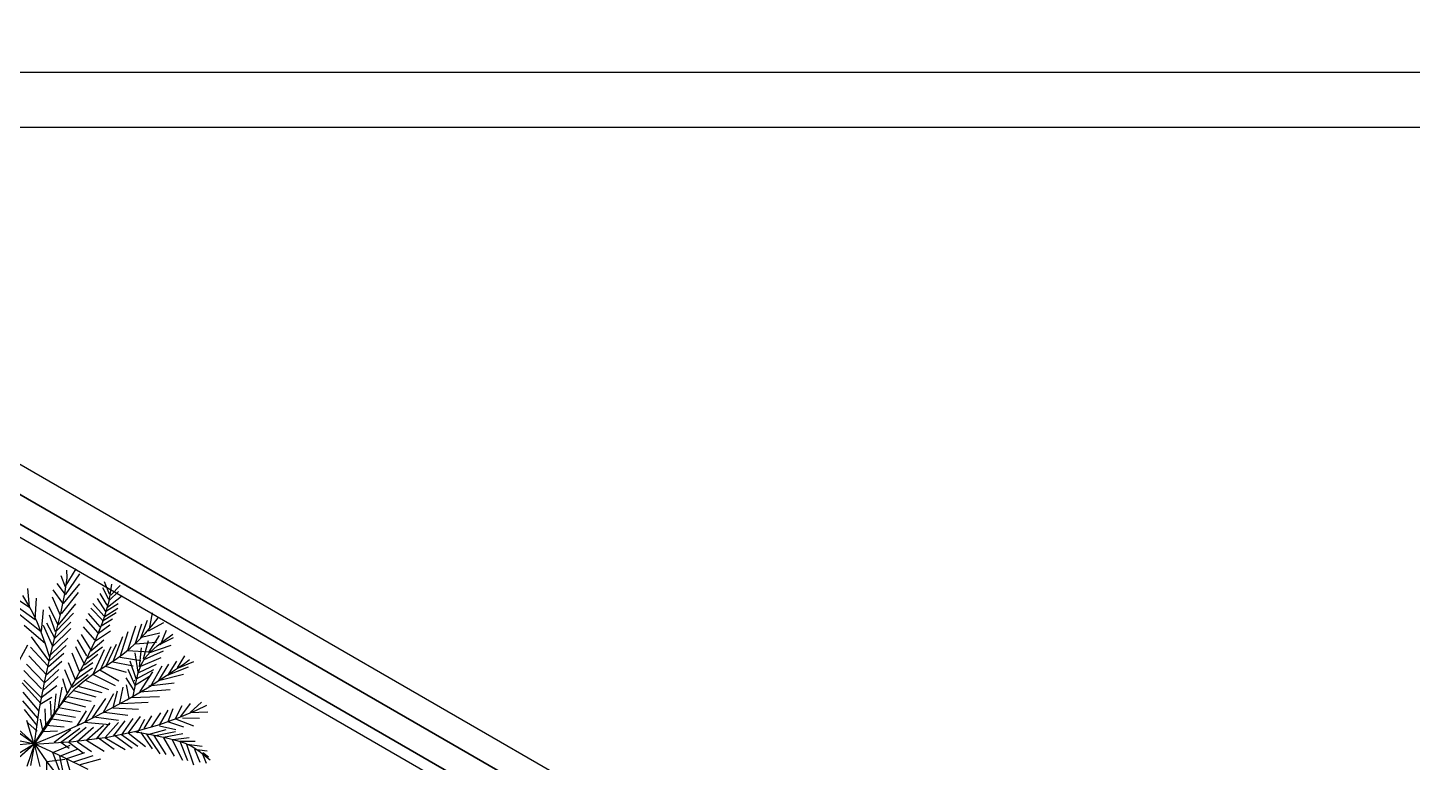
# Model space of a CAD drawing. Header units: millimetres. Extents: x 1993 to 4093, y 1262 to 2017.
# Drawn here: x 3666.42 to 3698.49, y 1528.43 to 1545.44 of the extents above; entities that cross this region are included whole.
import ezdxf

# ---------------------------------------------------------------- set-up
doc = ezdxf.new("R2010")
doc.units = ezdxf.units.MM
for name, color, linetype, lineweight in [('FLR CARPET 2', 254, 'Continuous', 15), ('LOW HEIGHT STORAGE WITH PLANTER BOX', 251, 'Continuous', 25), ('PASSAGE', 251, 'Continuous', 25)]:
    doc.layers.add(name, color=color, linetype=linetype, lineweight=lineweight)
doc.layers.add('PLANNER', color=3, linetype='Continuous')

# ---------------------------------------------------------------- blocks, each defined once
blk = doc.blocks.new('LHS 4FT')
at = {"layer": 'LOW HEIGHT STORAGE WITH PLANTER BOX', "ltscale": 0.7}
for p, q in [((8.4, -24), (8.4, 24)), ((9, 24), (9, -24)), ((7.8, -23.4), (7.801, 23.4)), ((8.4, 23.4), (8.4, -23.4))]:
    blk.add_line(p, q, dxfattribs=at)
at = {"layer": 'LOW HEIGHT STORAGE WITH PLANTER BOX', "ltscale": 0.1}
for p, q in [((7.534, 23.133), (7.534, -23.133)), ((7.801, 23.4), (7.8, -23.4))]:
    blk.add_line(p, q, dxfattribs=at)
at = {"layer": 'LOW HEIGHT STORAGE WITH PLANTER BOX'}
for p, q in [((5.317, 3.026), (5.115, 3.281)), ((5.323, 3.229), (5.165, 3.424)), ((5.302, 3.331), (5.279, 3.465)), ((5.33, 3.129), (5.302, 3.331)), ((5.317, 3.026), (5.427, 3.295)), ((5.342, 3.231), (5.324, 3.395)), ((5.249, 2.456), (4.952, 2.913)), ((5.322, 2.805), (4.987, 3.184)), ((5.303, 2.637), (5.005, 3.02)), ((5.303, 2.637), (5.483, 2.942)), ((5.321, 2.814), (5.462, 3.142)), ((5.324, 2.773), (5.338, 2.95)), ((5.338, 2.95), (5.33, 3.129)), ((5.185, 2.275), (4.937, 2.7)), ((5.195, 2.267), (5.49, 2.611)), ((5.214, 2.332), (5.284, 2.575)), ((5.264, 2.486), (5.49, 2.786)), ((5.284, 2.575), (5.324, 2.773)), ((5.699, 2.292), (5.772, 2.733)), ((5.786, 2.363), (6.121, 2.613)), ((5.805, 2.423), (5.99, 2.765)), ((5.997, 2.517), (6.336, 2.627)), ((5.998, 2.508), (6.219, 2.863)), ((6.121, 2.613), (6.335, 2.763)), ((5.06, 1.893), (4.815, 2.383)), ((5.116, 2.056), (4.875, 2.509)), ((5.107, 2.055), (5.444, 2.44)), ((5.112, 2.021), (5.214, 2.332)), ((5.374, 2.055), (5.491, 2.427)), ((5.411, 2.047), (5.786, 2.363)), ((5.563, 2.186), (5.636, 2.544)), ((5.708, 2.293), (6.042, 2.273)), ((5.811, 2.369), (6.183, 2.417)), ((4.871, 1.505), (4.798, 2.013)), ((5.03, 1.743), (4.828, 2.172)), ((4.974, 1.62), (5.112, 2.021)), ((4.997, 1.646), (5.411, 2.047)), ((5.05, 1.901), (5.383, 2.231)), ((5.261, 1.905), (5.655, 1.928)), ((5.393, 2.048), (5.79, 2.044)), ((5.564, 2.177), (5.882, 2.128)), ((6.271, 1.512), (6.689, 1.938)), ((6.465, 1.614), (6.897, 1.954)), ((6.757, 1.767), (7.06, 1.998)), ((4.51, 1.089), (4.506, 1.641)), ((4.548, 1.141), (4.997, 1.646)), ((4.669, 1.235), (4.613, 1.763)), ((4.763, 1.392), (4.714, 1.856)), ((4.98, 1.691), (5.34, 1.683)), ((5.146, 1.773), (5.486, 1.782)), ((5.614, 1.147), (5.968, 1.715)), ((5.825, 1.258), (6.227, 1.851)), ((5.999, 1.371), (6.467, 1.615)), ((6.052, 1.377), (6.404, 1.85)), ((6.467, 1.615), (6.916, 1.829)), ((6.481, 1.643), (6.878, 1.654)), ((6.75, 1.742), (7.073, 1.756)), ((6.916, 1.829), (7.055, 1.888)), ((4.433, 0.942), (4.383, 1.416)), ((4.667, 1.253), (5.076, 1.305)), ((4.753, 1.4), (5.218, 1.44)), ((4.879, 1.515), (5.343, 1.564)), ((5.006, 0.787), (5.226, 1.295)), ((5.2, 0.91), (5.469, 1.443)), ((5.379, 1.024), (5.721, 1.555)), ((5.519, 1.099), (5.999, 1.371)), ((5.841, 1.266), (6.385, 1.293)), ((6.042, 1.041), (6.439, 1.29)), ((6.059, 1.422), (6.613, 1.412)), ((6.279, 1.516), (6.717, 1.528)), ((6.358, 0.989), (6.766, 1.296)), ((6.715, 1), (7.13, 1.352)), ((7.007, 1.112), (7.307, 1.31)), ((3.637, 0.456), (3.676, 1.117)), ((3.665, 0.891), (4.032, 1.257)), ((3.665, 0.753), (4.013, 1.065)), ((4.067, 0.514), (4.548, 1.141)), ((4.102, 0.594), (4.078, 0.988)), ((4.241, 0.756), (4.227, 1.234)), ((4.387, 0.938), (4.865, 1.034)), ((4.509, 1.098), (4.968, 1.193)), ((4.577, 0.501), (4.829, 1.046)), ((4.796, 0.636), (5.015, 1.164)), ((5.031, 0.799), (5.519, 1.099)), ((5.371, 0.999), (5.734, 0.879)), ((5.573, 1.126), (5.815, 0.921)), ((5.667, 1.183), (5.96, 1.084)), ((5.794, 1.138), (5.956, 0.83)), ((5.894, 1.087), (6.259, 1.278)), ((5.914, 1.087), (6.141, 0.772)), ((5.96, 1.084), (6.192, 1.016)), ((6.001, 1.019), (5.993, 1.035)), ((6.05, 1.045), (6.335, 0.718)), ((6.192, 1.016), (6.386, 0.98)), ((6.206, 1.023), (6.578, 1.28)), ((6.206, 1.003), (6.56, 0.723)), ((6.326, 0.972), (6.731, 0.791)), ((6.386, 0.98), (6.563, 0.977)), ((6.514, 0.543), (6.742, 0.991)), ((6.531, 0.976), (6.927, 1.266)), ((6.563, 0.977), (6.746, 1.011)), ((6.739, 0.992), (7.186, 1.009)), ((6.742, 0.616), (7.017, 1.028)), ((6.746, 1.011), (6.957, 1.082)), ((6.944, 0.671), (7.246, 0.982)), ((6.957, 1.082), (7.216, 1.192)), ((7.015, 1.137), (7.372, 1.086)), ((7.216, 1.192), (7.369, 1.262)), ((3.62, 0.396), (3.299, 0.68)), ((3.629, 0.579), (3.382, 0.836)), ((3.629, 0.414), (3.977, 0.689)), ((3.647, 0.57), (3.977, 0.863)), ((4, 0.427), (3.956, 0.837)), ((4.112, 0.586), (4.583, 0.746)), ((4.25, 0.757), (4.739, 0.92)), ((4.54, 0.475), (5.031, 0.799)), ((4.763, 0.619), (5.299, 0.662)), ((4.982, 0.775), (5.494, 0.764)), ((5.209, 0.914), (5.596, 0.807)), ((5.634, 0.112), (5.671, 0.698)), ((5.808, 0.213), (5.808, 0.717)), ((5.946, 0.277), (6.065, 0.762)), ((6.12, 0.378), (6.275, 0.827)), ((6.294, 0.469), (6.468, 0.927)), ((6.531, 0.956), (6.959, 0.849)), ((6.823, 0.638), (7.073, 0.701)), ((6.926, 0.662), (7.356, 0.588)), ((7.073, 0.701), (7.354, 0.754)), ((7.155, 0.735), (7.503, 0.946)), ((7.2, 0.735), (7.558, 0.607)), ((7.354, 0.754), (7.527, 0.777)), ((3.347, 0.207), (3.024, 0.39)), ((3.349, 0.213), (3.185, 0.608)), ((3.61, 0.213), (3.327, 0.552)), ((3.355, 0.212), (3.615, 0.544)), ((3.556, -0.256), (4.067, 0.514)), ((3.565, -0.263), (3.637, 0.456)), ((3.601, 0.222), (3.958, 0.488)), ((3.907, 0.26), (3.882, 0.497)), ((3.898, 0.259), (4.408, 0.479)), ((4.019, 0.42), (4.497, 0.599)), ((4.052, 0.127), (4.54, 0.475)), ((4.424, 0.399), (4.829, 0.415)), ((4.577, 0.521), (5.048, 0.51)), ((4.764, -0.144), (4.902, 0.35)), ((4.902, -0.126), (5.076, 0.396)), ((5.085, -0.08), (5.222, 0.442)), ((5.222, -0.044), (5.378, 0.515)), ((5.433, 0.03), (5.515, 0.607)), ((6.008, 0.309), (6.194, 0.401)), ((6.129, 0.378), (6.742, 0.286)), ((6.194, 0.401), (6.389, 0.487)), ((6.303, 0.469), (6.907, 0.332)), ((6.389, 0.487), (6.596, 0.567)), ((6.523, 0.543), (7.109, 0.424)), ((6.596, 0.567), (6.823, 0.638)), ((6.752, 0.616), (7.219, 0.515)), ((3.565, -0.254), (3.174, 0.121)), ((3.571, -0.244), (3.349, 0.213)), ((3.571, -0.244), (4.052, 0.127)), ((3.828, 0.132), (4.278, 0.318)), ((3.913, -0.218), (4.096, 0.066)), ((4.078, -0.227), (4.252, 0.158)), ((4.252, -0.227), (4.444, 0.259)), ((4.407, -0.199), (4.581, 0.268)), ((4.572, -0.181), (4.746, 0.304)), ((5.14, -0.143), (5.577, 0.028)), ((5.159, -0.063), (5.41, 0.023)), ((5.336, -0.164), (5.765, 0.034)), ((5.41, 0.023), (5.627, 0.116)), ((5.627, 0.116), (5.822, 0.213)), ((5.644, 0.121), (6.266, 0.066)), ((5.799, 0.222), (6.404, 0.167)), ((5.822, 0.213), (6.008, 0.309)), ((5.946, 0.286), (6.514, 0.249)), ((3.576, -0.251), (3.026, -0.427)), ((3.583, -0.245), (3.027, -0.135)), ((3.581, -0.231), (3.085, -0.505)), ((3.566, -0.244), (3.089, -0.072)), ((3.537, -0.254), (3.103, -0.398)), ((3.566, -0.236), (3.273, -1.112)), ((3.574, -0.254), (3.364, -0.544)), ((3.549, -0.241), (4.114, -0.195)), ((3.565, -0.245), (3.688, -0.809)), ((3.566, -0.255), (3.621, -0.86)), ((3.568, -0.262), (3.95, -0.668)), ((3.574, -0.245), (4.082, -0.232)), ((3.574, -0.245), (4.295, -0.539)), ((3.913, -0.208), (4.132, -0.41)), ((4.078, -0.236), (4.389, -0.437)), ((4.082, -0.232), (4.507, -0.194)), ((4.114, -0.195), (4.689, -0.167)), ((4.279, -0.199), (4.609, -0.419)), ((4.398, -0.199), (4.819, -0.392)), ((4.507, -0.194), (4.862, -0.136)), ((4.59, -0.19), (5.021, -0.346)), ((4.689, -0.167), (5.262, -0.161)), ((4.862, -0.136), (5.159, -0.063)), ((4.97, -0.182), (5.202, -0.43)), ((5.145, -0.161), (5.402, -0.497)), ((5.262, -0.161), (5.82, -0.178)), ((5.327, -0.166), (5.584, -0.503)), ((5.541, -0.182), (5.823, -0.54)), ((5.547, -0.171), (5.876, -0.02)), ((5.733, -0.156), (6.102, -0.014)), ((5.747, -0.171), (5.994, -0.539)), ((5.82, -0.178), (6.353, -0.221)), ((5.901, -0.175), (6.3, -0.005)), ((5.94, -0.212), (6.151, -0.59)), ((6.086, -0.19), (6.457, -0.056)), ((6.111, -0.211), (6.306, -0.565)), ((6.34, -0.213), (6.716, -0.03)), ((6.353, -0.221), (6.846, -0.295)), ((6.356, -0.237), (6.483, -0.62)), ((6.529, -0.245), (6.825, -0.114)), ((6.532, -0.254), (6.664, -0.654)), ((6.673, -0.281), (6.811, -0.67)), ((6.684, -0.287), (6.981, -0.127)), ((6.814, -0.307), (7.144, -0.128)), ((6.829, -0.294), (6.941, -0.69)), ((6.846, -0.295), (7.289, -0.4)), ((6.92, -0.315), (7.253, -0.145)), ((7.07, -0.34), (7.352, -0.193)), ((7.153, -0.364), (7.537, -0.207)), ((3.849, -0.337), (3.913, -0.621)), ((3.968, -0.401), (4.142, -0.84)), ((4.123, -0.474), (4.297, -0.978)), ((4.279, -0.529), (4.471, -1.069)), ((4.295, -0.539), (4.95, -0.77)), ((4.426, -0.593), (4.7, -0.437)), ((4.444, -0.575), (4.645, -1.198)), ((4.563, -0.648), (4.993, -0.474)), ((4.746, -0.694), (5.195, -0.547)), ((4.911, -0.749), (5.341, -0.621)), ((6.937, -0.339), (7.059, -0.704)), ((7.052, -0.345), (7.209, -0.662)), ((7.189, -0.391), (7.345, -0.671)), ((7.289, -0.4), (7.67, -0.541)), ((7.316, -0.403), (7.598, -0.323)), ((7.324, -0.43), (7.489, -0.678)), ((7.431, -0.437), (7.733, -0.361)), ((7.441, -0.473), (7.624, -0.716)), ((4.581, -0.657), (4.719, -1.198)), ((4.755, -0.74), (4.911, -1.308)), ((4.911, -0.749), (5.076, -1.326)), ((4.95, -0.77), (5.539, -0.954)), ((5.076, -0.813), (5.543, -0.657)), ((5.094, -0.804), (5.268, -1.381)), ((5.277, -0.859), (5.726, -0.703)), ((5.286, -0.877), (5.46, -1.445)), ((5.396, -0.905), (5.909, -0.749)), ((5.405, -0.923), (5.68, -1.546)), ((5.477, -0.935), (5.706, -1.196)), ((5.539, -0.954), (6.064, -1.105)), ((5.552, -0.95), (6.074, -0.804)), ((5.717, -1.014), (6.303, -0.85)), ((5.918, -1.06), (6.431, -0.923)), ((5.698, -1.179), (5.818, -1.821)), ((5.706, -1.196), (5.884, -1.407)), ((5.735, -1.005), (6.046, -1.436)), ((5.918, -1.06), (6.129, -1.39)), ((6.056, -1.124), (6.321, -1.436)), ((6.064, -1.105), (6.526, -1.239)), ((6.065, -1.115), (6.642, -0.978)), ((6.23, -1.143), (6.852, -1.033)), ((6.23, -1.161), (6.486, -1.537)), ((6.44, -1.207), (6.715, -1.582)), ((6.486, -1.207), (7.109, -1.115)), ((6.526, -1.239), (6.929, -1.37)), ((6.715, -1.289), (7.301, -1.189)), ((4.846, -1.509), (5.479, -1.526)), ((5.884, -1.407), (6.029, -1.589)), ((5.891, -1.399), (5.992, -2.077)), ((5.9, -1.408), (6.358, -1.619)), ((6.029, -1.589), (6.154, -1.766)), ((6.715, -1.308), (6.871, -1.656)), ((6.916, -1.353), (7.503, -1.308)), ((6.929, -1.37), (7.272, -1.513)), ((6.935, -1.39), (7.045, -1.646)), ((7.072, -1.445), (7.558, -1.436)), ((7.072, -1.436), (7.246, -1.656)), ((7.272, -1.513), (7.427, -1.605)), ((6.065, -1.665), (6.138, -2.416)), ((6.065, -1.665), (6.514, -1.894)), ((6.154, -1.766), (6.275, -1.96)), ((6.239, -1.912), (6.294, -2.672)), ((6.257, -1.93), (6.605, -2.178)), ((6.275, -1.96), (6.406, -2.194))]:
    blk.add_line(p, q, dxfattribs=at)
blk = doc.blocks.new('WORKSTATION AREA 02')
at = {"ltscale": 25}
blk.add_lwpolyline([(96613.359, 8352.751), (98143.347, 8352.751), (98143.347, 8599.073), (96613.359, 8599.073)], close=True, dxfattribs=at)

msp = doc.modelspace()

# ---------------------------------------------------------------- linework, layer by layer
at = {"layer": 'FLR CARPET 2', "ltscale": 25}
msp.add_lwpolyline([(3905.374, 1543.138), (3550.562, 1543.138)], dxfattribs=at)
at = {"layer": 'PASSAGE'}
msp.add_lwpolyline([(2770.197, 1462.088), (3398.197, 1462.088), (3409.583, 1475.768), (3422.104, 1488.417), (3435.668, 1499.942), (3450.173, 1510.256), (3465.511, 1519.284), (3481.57, 1526.958), (3498.23, 1533.221), (3515.367, 1538.028), (3532.854, 1541.341), (3550.562, 1543.138), (3905.374, 1543.138)], dxfattribs=at)

# ---------------------------------------------------------------- block references
at = {"layer": 'LOW HEIGHT STORAGE WITH PLANTER BOX', "xscale": -1, "rotation": 240}
msp.add_blockref('LHS 4FT', (3665.005, 1525.65), dxfattribs=at)
at = {"layer": 'PLANNER'}
msp.add_blockref('WORKSTATION AREA 02', (-94086.662, -7054.663), dxfattribs=at)

doc.saveas('drawing.dxf')
